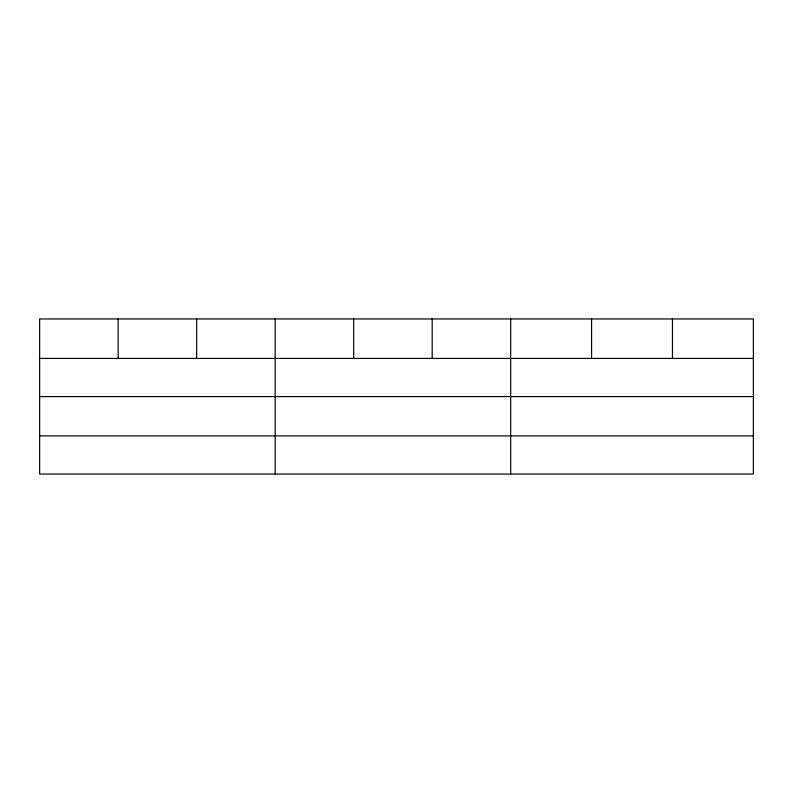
<?xml version="1.0" encoding="UTF-8"?>
<svg xmlns="http://www.w3.org/2000/svg" width="793" height="793" viewBox="0 0 793 793"><rect width="100%" height="100%" fill="white"/><g stroke="black" fill="none" stroke-linecap="round" stroke-linejoin="round"><path stroke-width="1.19" d="M753.35 396.579L753.35 318.955L39.65 318.955L39.65 474.045L753.35 474.045L753.35 396.579L39.65 396.579M39.65 358.426L753.35 358.426M39.65 435.882L753.35 435.882M672.464 318.955L672.464 358.426M591.578 318.955L591.578 358.426M510.692 318.955L510.692 474.045M432.185 318.955L432.185 358.426M353.678 318.955L353.678 358.426M275.171 318.955L275.171 474.045M196.664 318.955L196.664 358.426M118.157 318.955L118.157 358.426"/></g></svg>
